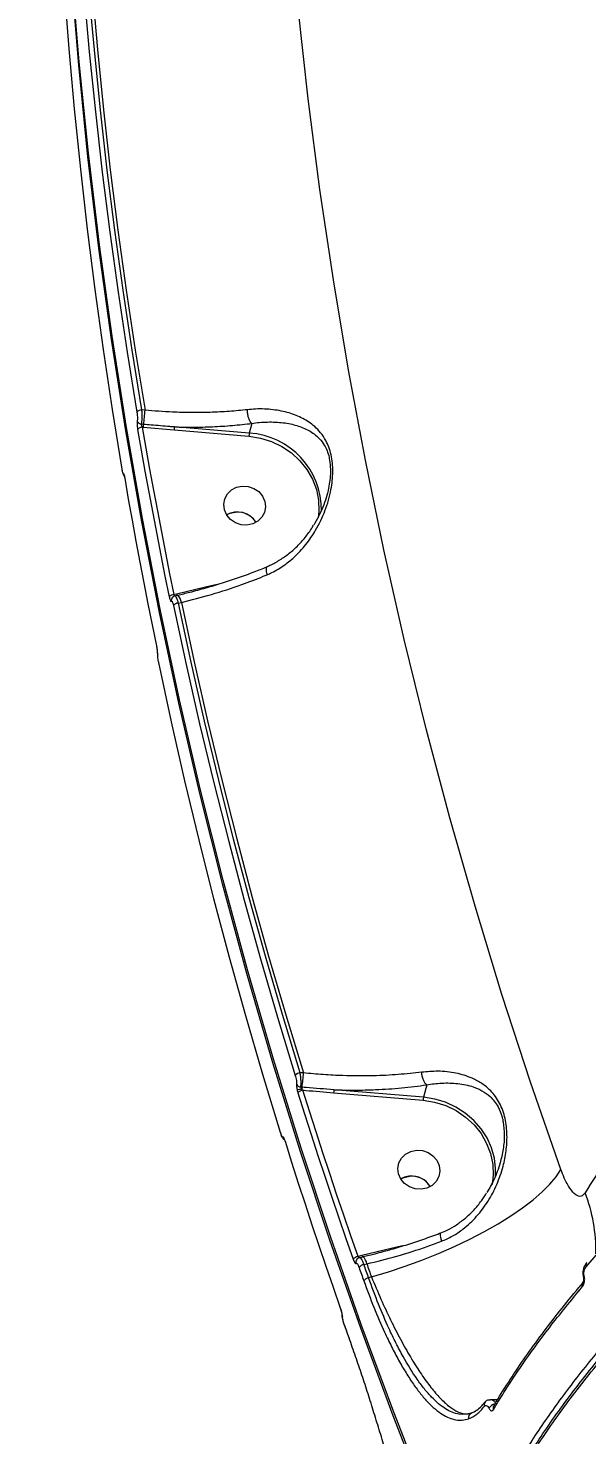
# Model space of a CAD drawing. Header units: millimetres. Extents: x -6028 to 5958, y -6064 to 4137.
# Drawn here: x -295.5 to -175.8, y -989.3 to -688.2 of the extents above; entities that cross this region are included whole.
import ezdxf

# ---------------------------------------------------------------- set-up
doc = ezdxf.new("R2010")
doc.units = ezdxf.units.MM
for name, color, linetype in [('DIKOM_ОБЪЕКТ', 7, 'Continuous'), ('DIKOM_РАЗМЕР_ЗОНА', 7, 'Continuous'), ('DIKOM_РАЗМЕР_ОБЪЕКТА', 7, 'Continuous')]:
    doc.layers.add(name, color=color, linetype=linetype)
doc.styles.add('style1', font='arial.ttf', dxfattribs={"width": 0.8})
doc.dimstyles.new('1-50', dxfattribs={"dimtxt": 300, "dimasz": 200, "dimexe": 100, "dimexo": 0, "dimgap": 100, "dimtad": 1, "dimtxsty": 'style1', "dimcen": 200, "dimclrd": 7, "dimclre": 7, "dimclrt": 7, "dimadec": 1, "dimazin": 2, "dimtfac": 1, "dimtmove": 0, "dimatfit": 2, "dimfxl": 0, "dimlwd": 25, "dimlwe": 18, "dimarcsym": 0})

# ---------------------------------------------------------------- blocks, each defined once
blk = doc.blocks.new('*D9')
at = {"layer": 'Defpoints', "color": 0, "transparency": 16777216}
for p in [(-6027.56, 1459.58), (4556.58, 1382.7), (4556.58, -5964.37)]:
    blk.add_point(p, dxfattribs=at)
at = {"layer": 'DIKOM_РАЗМЕР_ЗОНА', "color": 7, "lineweight": 18, "transparency": 16777216}
for p, q in [((-6027.56, 1459.58), (-6027.56, -6064.37)), ((4556.58, 1382.7), (4556.58, -6064.37))]:
    blk.add_line(p, q, dxfattribs=at)
at = {"layer": 'DIKOM_РАЗМЕР_ЗОНА', "color": 7, "lineweight": 25, "transparency": 16777216}
blk.add_line((-5827.56, -5964.37), (4356.58, -5964.37), dxfattribs=at)
at = {"layer": 'DIKOM_РАЗМЕР_ЗОНА', "color": 7, "transparency": 16777216}
for points in [[(-5827.56, -5931.03), (-5827.56, -5997.7), (-6027.56, -5964.37)], [(4356.58, -5931.03), (4356.58, -5997.7), (4556.58, -5964.37)]]:
    blk.add_solid(points, dxfattribs=at)
at = {"layer": 'DIKOM_РАЗМЕР_ЗОНА', "color": 7, "transparency": 16777216, "insert": (157.08, -5711.2), "char_height": 300, "attachment_point": 5, "style": 'style1'}
blk.add_mtext('10600', dxfattribs=at)
blk = doc.blocks.new('*D12')
at = {"layer": 'Defpoints', "color": 0, "transparency": 16777216}
for p in [(3056.58, 1987.9), (-4027.97, 676.5), (3056.58, -3714.77)]:
    blk.add_point(p, dxfattribs=at)
at = {"layer": 'DIKOM_РАЗМЕР_ОБЪЕКТА', "color": 7, "lineweight": 18, "transparency": 16777216}
for p, q in [((3056.58, 1987.9), (3056.58, -3814.77)), ((-4027.97, 676.5), (-4027.97, -3814.77))]:
    blk.add_line(p, q, dxfattribs=at)
at = {"layer": 'DIKOM_РАЗМЕР_ОБЪЕКТА', "color": 7, "lineweight": 25, "transparency": 16777216}
blk.add_line((-3827.97, -3714.77), (2856.58, -3714.77), dxfattribs=at)
at = {"layer": 'DIKOM_РАЗМЕР_ОБЪЕКТА', "color": 7, "transparency": 16777216}
for points in [[(-3827.97, -3681.44), (-3827.97, -3748.11), (-4027.97, -3714.77)], [(2856.58, -3681.44), (2856.58, -3748.11), (3056.58, -3714.77)]]:
    blk.add_solid(points, dxfattribs=at)
at = {"layer": 'DIKOM_РАЗМЕР_ОБЪЕКТА', "color": 7, "transparency": 16777216, "insert": (20, -3461.6), "char_height": 300, "attachment_point": 5, "style": 'style1'}
blk.add_mtext('7100', dxfattribs=at)

msp = doc.modelspace()

# ---------------------------------------------------------------- linework, layer by layer
at = {"layer": 'DIKOM_ОБЪЕКТ', "color": 7, "linetype": 'Continuous', "lineweight": 15}
for p, q in [((-270.447, -769.972), (-271.118, -769.916)), ((-270.768, -773.012), (-271.174, -772.978)), ((-270.967, -773.608), (-270.832, -773.619)), ((-270.832, -773.619), (-264.225, -774.204)), ((-248.103, -774.884), (-264.152, -773.56)), ((-247.565, -772.799), (-248.103, -774.884)), ((-264.225, -774.204), (-248.175, -775.529)), ((-263.699, -809.339), (-264.188, -809.453)), ((-264.022, -809.715), (-263.46, -809.585)), ((-257.463, -807.849), (-263.699, -809.339)), ((-255.019, -807.281), (-257.463, -807.849)), ((-263.297, -811.269), (-262.663, -811.122)), ((-267.943, -820.436), (-267.945, -820.386)), ((-236.514, -911.856), (-237.209, -911.799)), ((-236.835, -914.896), (-237.063, -914.877)), ((-210.115, -914.394), (-210.799, -917.047)), ((-230.047, -916.109), (-210.871, -917.692)), ((-210.799, -917.047), (-229.975, -915.465)), ((-223.969, -950.938), (-224.822, -951.136)), ((-224.463, -951.354), (-223.73, -951.184)), ((-217.747, -949.452), (-223.969, -950.938)), ((-215.314, -948.886), (-217.747, -949.452)), ((-223.566, -952.868), (-222.933, -952.721)), ((-175.817, -952.478), (-175.86, -952.524)), ((-221.938, -955.52), (-222.548, -955.73)), ((-227.749, -965.773), (-227.753, -965.719)), ((-226.731, -968.637), (-227.749, -965.773)), ((-226.731, -968.637), (-226.735, -968.582)), ((-200.353, -984.562), (-200.545, -984.67)), ((-197.58, -982.279), (-197.62, -982.327))]:
    msp.add_line(p, q, dxfattribs=at)
at = {"layer": 'DIKOM_ОБЪЕКТ', "color": 7, "linetype": 'Continuous', "lineweight": 15, "flags": 128}
for points in [[(-284.518, -667.442), (-283.525, -680.342), (-282.375, -693.236), (-281.068, -706.122), (-279.605, -718.998), (-277.985, -731.863), (-276.209, -744.716), (-274.277, -757.553), (-272.189, -770.374)], [(-271.118, -769.916), (-273.204, -757.106), (-275.134, -744.278), (-276.909, -731.437), (-278.527, -718.582), (-279.99, -705.717), (-281.295, -692.841), (-282.444, -679.958), (-283.436, -667.069)], [(-282.79, -666.918), (-281.797, -679.834), (-280.647, -692.743), (-279.34, -705.644), (-277.875, -718.535), (-276.253, -731.416), (-274.474, -744.283), (-272.538, -757.135), (-270.447, -769.972)], [(-286.349, -676.458), (-284.728, -696.09), (-282.744, -715.704), (-280.398, -735.296), (-277.689, -754.858), (-274.619, -774.386), (-271.189, -793.872), (-267.399, -813.312), (-263.252, -832.699), (-258.747, -852.028), (-253.887, -871.292), (-248.673, -890.486), (-243.106, -909.604), (-237.188, -928.64), (-230.922, -947.588), (-224.308, -966.443), (-217.349, -985.199), (-210.048, -1003.851), (-202.405, -1022.392)], [(-202.219, -1021.672), (-209.862, -1003.131), (-217.164, -984.479), (-224.123, -965.723), (-230.736, -946.868), (-237.003, -927.92), (-242.92, -908.883), (-248.487, -889.766), (-253.701, -870.572), (-258.561, -851.308), (-263.066, -831.979), (-267.214, -812.592), (-271.003, -793.152), (-274.434, -773.665), (-277.504, -754.138), (-280.212, -734.576), (-282.559, -714.984), (-284.543, -695.37), (-286.163, -675.738)], [(-275.344, -782.615), (-277.432, -769.794), (-279.364, -756.956), (-281.141, -744.104), (-282.76, -731.239), (-284.224, -718.363), (-285.53, -705.477), (-286.68, -692.583), (-287.673, -679.683)], [(-181.376, -932.533), (-187.858, -913.836), (-193.987, -895.046), (-199.761, -876.168), (-205.177, -857.208), (-210.235, -838.172), (-214.933, -819.068), (-219.269, -799.899), (-223.242, -780.674), (-226.85, -761.397), (-230.093, -742.075), (-232.969, -722.715), (-235.478, -703.322), (-237.618, -683.902)], [(-264.188, -809.453), (-265.102, -804.981), (-265.997, -800.507), (-266.873, -796.03), (-267.73, -791.551), (-268.568, -787.069), (-269.387, -782.584), (-270.187, -778.097), (-270.967, -773.608)], [(-272.039, -774.071), (-271.258, -778.564), (-270.457, -783.054), (-269.638, -787.543), (-268.799, -792.028), (-267.941, -796.511), (-267.065, -800.992), (-266.169, -805.47), (-265.254, -809.945)], [(-248.175, -775.529), (-245.722, -775.926), (-243.351, -776.673), (-241.118, -777.751), (-239.079, -779.135), (-237.281, -780.79), (-235.77, -782.678), (-234.58, -784.752), (-233.742, -786.962), (-233.274, -789.256), (-233.189, -791.576), (-233.334, -793.035)], [(-267.945, -820.386), (-268.86, -815.911), (-269.756, -811.433), (-270.633, -806.952), (-271.491, -802.469), (-272.329, -797.983), (-273.149, -793.495), (-273.949, -789.005), (-274.73, -784.512)], [(-248.604, -794.582), (-249.878, -794.503), (-251.09, -794.091), (-252.142, -793.379), (-252.947, -792.426), (-253.441, -791.308), (-253.584, -790.116), (-253.364, -788.947), (-252.799, -787.895), (-251.934, -787.045), (-250.841, -786.467), (-249.607, -786.207), (-248.332, -786.287), (-247.12, -786.699), (-246.069, -787.411), (-245.263, -788.364), (-244.769, -789.482), (-244.627, -790.674), (-244.847, -791.843), (-245.412, -792.895), (-246.276, -793.744), (-247.37, -794.323), (-248.604, -794.582)], [(-252.986, -792.363), (-252.276, -792.034), (-251.042, -791.775)], [(-263.46, -809.585), (-263.457, -809.584), (-263.447, -809.583)], [(-264.362, -811.762), (-261.63, -824.437), (-258.745, -837.087), (-255.708, -849.71), (-252.519, -862.306), (-249.179, -874.872), (-245.687, -887.406), (-242.045, -899.908), (-238.253, -912.374)], [(-237.209, -911.799), (-240.999, -899.342), (-244.638, -886.851), (-248.126, -874.327), (-251.464, -861.772), (-254.65, -849.187), (-257.685, -836.573), (-260.567, -823.934), (-263.297, -811.269)], [(-262.663, -811.122), (-259.928, -823.812), (-257.04, -836.478), (-253.999, -849.117), (-250.805, -861.728), (-247.459, -874.309), (-243.962, -886.858), (-240.313, -899.375), (-236.514, -911.856)], [(-267.753, -821.986), (-267.754, -822.035), (-267.734, -822.195)], [(-241.408, -924.615), (-245.201, -912.148), (-248.843, -899.647), (-252.334, -887.112), (-255.675, -874.547), (-258.864, -861.951), (-261.901, -849.327), (-264.785, -836.678), (-267.517, -824.003)], [(-237.698, -916.104), (-236.285, -920.577), (-234.853, -925.045), (-233.402, -929.508), (-231.931, -933.965), (-230.441, -938.418), (-228.931, -942.866), (-227.403, -947.309), (-225.855, -951.746)], [(-224.822, -951.136), (-226.368, -946.703), (-227.895, -942.264), (-229.403, -937.82), (-230.892, -933.371), (-232.362, -928.916), (-233.812, -924.457), (-235.243, -919.993), (-236.655, -915.524)], [(-210.871, -917.692), (-208.418, -918.089), (-206.047, -918.836), (-203.814, -919.914), (-201.775, -921.297), (-199.977, -922.953), (-198.466, -924.841), (-197.276, -926.915), (-196.437, -929.125), (-195.97, -931.419), (-195.885, -933.739), (-196.122, -935.727)], [(-195.368, -934.026), (-195.338, -932.337), (-195.609, -930.076), (-196.23, -927.864), (-197.188, -925.751), (-198.461, -923.781), (-200.024, -921.998), (-201.84, -920.44), (-203.872, -919.141), (-206.074, -918.129), (-208.4, -917.426), (-210.799, -917.047)], [(-240.571, -926.086), (-240.586, -926.048), (-240.614, -925.927)], [(-228.547, -962.187), (-230.094, -957.749), (-231.623, -953.307), (-233.132, -948.859), (-234.622, -944.406), (-236.093, -939.948), (-237.545, -935.485), (-238.977, -931.018), (-240.39, -926.545)], [(-211.3, -936.745), (-212.574, -936.666), (-213.786, -936.254), (-214.838, -935.542), (-215.643, -934.589), (-216.137, -933.471), (-216.28, -932.279), (-216.06, -931.11), (-215.495, -930.058), (-214.63, -929.208), (-213.537, -928.63), (-212.303, -928.37), (-211.028, -928.45), (-209.816, -928.862), (-208.765, -929.573), (-207.959, -930.527), (-207.465, -931.645), (-207.322, -932.837), (-207.543, -934.006), (-208.108, -935.058), (-208.972, -935.907), (-210.065, -936.485), (-211.3, -936.745)], [(-221.938, -955.52), (-218.323, -954.434), (-214.707, -953.227), (-211.123, -951.911), (-207.604, -950.496), (-204.182, -948.995), (-200.888, -947.424), (-197.752, -945.795), (-194.803, -944.124), (-192.067, -942.425), (-189.571, -940.715), (-187.335, -939.01), (-185.382, -937.323), (-183.728, -935.672), (-182.388, -934.07), (-181.376, -932.533)], [(-215.682, -934.526), (-214.972, -934.198), (-213.738, -933.938)], [(-224.869, -951.551), (-224.894, -951.568), (-224.992, -951.652)], [(-223.73, -951.184), (-223.727, -951.183), (-223.717, -951.182)], [(-224.598, -953.478), (-224.471, -953.836), (-224.344, -954.194), (-224.217, -954.552), (-224.09, -954.91), (-223.962, -955.268), (-223.835, -955.626), (-223.707, -955.984), (-223.579, -956.341)], [(-222.548, -955.73), (-222.676, -955.372), (-222.803, -955.014), (-222.931, -954.657), (-223.058, -954.299), (-223.185, -953.942), (-223.312, -953.584), (-223.439, -953.226), (-223.566, -952.868)], [(-222.933, -952.721), (-222.809, -953.071), (-222.685, -953.421), (-222.561, -953.771), (-222.436, -954.121), (-222.312, -954.471), (-222.187, -954.821), (-222.063, -955.17), (-221.938, -955.52)], [(-176.448, -955.562), (-176.461, -955.553), (-176.467, -955.543), (-176.466, -955.53), (-176.459, -955.515), (-176.444, -955.499), (-176.423, -955.481), (-176.396, -955.461), (-176.361, -955.439)], [(-228.54, -962.25), (-228.541, -962.249), (-228.547, -962.187)], [(-228.205, -963.664), (-228.198, -963.783), (-228.153, -963.954)], [(-226.735, -968.582), (-226.863, -968.225), (-226.99, -967.867), (-227.118, -967.509), (-227.245, -967.151), (-227.372, -966.793), (-227.499, -966.435), (-227.626, -966.077), (-227.753, -965.719)]]:
    msp.add_lwpolyline(points, dxfattribs=at)
at = {"layer": 'DIKOM_ОБЪЕКТ', "color": 7, "linetype": 'Continuous', "lineweight": 15}
for centre, radius, start, end in [((-271.127, -771.375), 1.459, 89.6171, 136.69082), ((-297.217, -768.68), 26.802, 350.70012, 357.23853), ((-271.128, -771.955), 1.024, 195.15558, 267.45177), ((-270.976, -775.06), 1.452, 89.64637, 137.04853), ((-265.474, -773.878), 5.364, 170.70608, 177.23993), ((-259.618, -774.395), 4.611, 169.56754, 177.63198), ((-243.568, -775.719), 4.611, 169.56754, 177.63198), ((-249.116, -791.319), 16.466, 359.14472, 86.47201), ((-274.074, -783.417), 0.978, 188.58306, 209.70189), ((-250.672, -796.472), 4.716, 31.70431, 119.38455), ((-250.661, -796.457), 4.698, 31.62468, 94.65422), ((-264.143, -810.949), 1.497, 91.69708, 137.87158), ((-262.725, -809.095), 1.004, 194.08474, 211.13627), ((-265.446, -811.571), 2.82, 9.16223, 44.83809), ((-263.877, -810.687), 0.949, 142.41824, 190.1201), ((-263.245, -812.779), 1.511, 91.97494, 137.65844), ((-236.985, -913.438), 1.654, 97.77476, 139.98641), ((-263.333, -910.561), 26.851, 350.70757, 357.23389), ((-237.021, -913.841), 1.037, 202.56418, 267.63587), ((-237.668, -912.301), 3.064, 265.87181, 284.88512), ((-232.84, -915.588), 4.054, 170.17569, 175.38739), ((-236.43, -917.157), 1.648, 97.83151, 140.30678), ((-225.431, -916.301), 4.62, 169.56873, 177.61766), ((-206.248, -917.884), 4.627, 169.57864, 177.61597), ((-239.937, -925.305), 1.004, 195.91393, 228.38962), ((-213.368, -938.635), 4.716, 31.70593, 119.3842), ((-213.359, -938.625), 4.702, 31.65595, 94.62559), ((-209.95, -950.158), 36.1, 359.36716, 20.53814), ((-224.528, -952.815), 1.704, 99.91343, 141.13869), ((-222.995, -950.694), 1.004, 194.10422, 211.1505), ((-225.717, -953.17), 2.82, 9.16047, 44.82867), ((-224.321, -952.326), 0.952, 139.90726, 197.51418), ((-223.262, -954.561), 1.72, 100.17161, 140.94868), ((-175.236, -953.008), 0.79, 142.18308, 205.38404), ((-222.239, -957.426), 1.724, 100.33235, 141.03149), ((-176.071, -957.295), 0.788, 140.30656, 205.5083), ((-200.206, -985.579), 0.969, 110.46268, 197.6017), ((-196.914, -982.856), 0.882, 143.12922, 201.88576), ((-195.363, -984.349), 1.593, 95.693, 152.53969), ((-195.062, -983.613), 0.841, 148.66105, 203.57991)]:
    msp.add_arc(centre, radius, start, end, dxfattribs=at)
for points, knots in [([(325.05, -665.399), (319.821, -666.562), (309.357, -668.891), (293.208, -672.89), (276.781, -677.246), (259.856, -682.051), (242.463, -687.308), (224.628, -693.022), (206.64, -699.107), (188.024, -705.732), (168.816, -712.922), (149.07, -720.69), (129.181, -728.893), (109.216, -737.523), (89.243, -746.559), (69.728, -755.794), (50.726, -765.189), (32.281, -774.705), (14.071, -784.508), (-3.83, -794.578), (-21.348, -804.884), (-38.085, -815.192), (-54, -825.466), (-69.075, -835.672), (-83.569, -845.985), (-97.405, -856.374), (-110.516, -866.803), (-121.818, -876.37), (-131.49, -885.068), (-139.753, -892.932), (-147.431, -900.71), (-154.492, -908.372), (-160.908, -915.885), (-166.671, -923.251), (-171.833, -930.481), (-174.708, -935.156), (-176.145, -937.493)], [0, 0, 0, 0, 0.0277655, 0.0555639, 0.0833625, 0.1111277, 0.1400314, 0.168973, 0.1979144, 0.2268181, 0.2582449, 0.289696, 0.3211227, 0.3534674, 0.3858387, 0.4181833, 0.4495061, 0.4808531, 0.512176, 0.5444127, 0.5766759, 0.6089126, 0.6401611, 0.6714337, 0.7026822, 0.7348412, 0.7670266, 0.7991858, 0.8241465, 0.8491072, 0.8742671, 0.8994272, 0.9244697, 0.9495121, 0.9747561, 1, 1, 1, 1]), ([(412.524, -691.588), (409.044, -692.05), (399.596, -693.304), (383.589, -695.865), (364.386, -699.422), (344.581, -703.588), (324.283, -708.33), (303.581, -713.631), (282.537, -719.478), (261.18, -725.873), (239.55, -732.793), (217.719, -740.214), (195.787, -748.098), (173.857, -756.412), (151.997, -765.131), (130.246, -774.251), (108.638, -783.747), (87.238, -793.588), (66.146, -803.726), (45.46, -814.114), (25.249, -824.724), (5.557, -835.54), (-13.594, -846.542), (-32.15, -857.692), (-50.025, -868.941), (-67.134, -880.233), (-83.417, -891.536), (-98.83, -902.83), (-113.365, -914.096), (-126.984, -925.301), (-139.626, -936.391), (-151.231, -947.315), (-161.257, -957.536), (-169.863, -967.076), (-177.212, -975.962), (-183.722, -984.661), (-189.367, -993.136), (-194.102, -1001.312), (-197.914, -1009.167), (-200.579, -1015.932), (-201.745, -1020.01), (-202.219, -1021.672)], [0, 0, 0, 0, 0.0156527, 0.0424898, 0.0694115, 0.0963763, 0.1233412, 0.1502627, 0.1770999, 0.2039369, 0.2308585, 0.2578234, 0.2847881, 0.3117097, 0.3385469, 0.3653839, 0.3923055, 0.4192704, 0.4462351, 0.4731567, 0.4999938, 0.5268309, 0.5537525, 0.5807173, 0.6076821, 0.6346037, 0.6614408, 0.6882779, 0.7151996, 0.7421642, 0.769129, 0.7960505, 0.8228876, 0.8459667, 0.8691684, 0.8923975, 0.9156266, 0.9388284, 0.9615883, 0.9843481, 1, 1, 1, 1]), ([(-203.268, -1040.951), (-203.377, -1039.614), (-203.692, -1035.754), (-202.826, -1028.846), (-200.794, -1020.379), (-197.495, -1011.558), (-193.067, -1002.458), (-187.42, -992.921), (-180.524, -982.966), (-172.374, -972.616), (-163.148, -962.1), (-152.904, -951.459), (-141.72, -940.732), (-129.413, -929.747), (-115.978, -918.53), (-101.436, -907.116), (-86.286, -895.889), (-70.637, -884.89), (-54.602, -874.148), (-37.73, -863.357), (-20.044, -852.55), (-1.584, -841.762), (17.506, -831.084), (37.178, -820.552), (57.372, -810.199), (78.161, -799.993), (99.497, -789.979), (121.316, -780.195), (143.139, -770.857), (164.891, -761.988), (186.5, -753.597), (208.317, -745.549), (230.276, -737.883), (252.296, -730.649), (272.617, -724.365), (285.46, -720.694), (291.14, -719.071)], [0, 0, 0, 0, 0.0162167, 0.0468327, 0.077424, 0.1071521, 0.1369027, 0.1666306, 0.1972218, 0.2278382, 0.2584294, 0.2881571, 0.3179077, 0.3476356, 0.3782269, 0.4088432, 0.4394344, 0.4680918, 0.4967698, 0.5254272, 0.5548553, 0.5843057, 0.6137338, 0.6434617, 0.6732125, 0.7029403, 0.7335317, 0.764148, 0.7947394, 0.8244673, 0.854218, 0.8839459, 0.9145373, 0.9451536, 0.975745, 1, 1, 1, 1]), ([(-272.189, -770.374), (-272.164, -770.542), (-272.114, -770.878), (-272.076, -771.403), (-272.073, -771.864), (-272.096, -772.114), (-272.115, -772.212), (-272.117, -772.222)], [0, 0, 0, 0, 0.2458288, 0.4918256, 0.7343127, 0.9715845, 1, 1, 1, 1]), ([(-271.174, -772.978), (-271.17, -772.961), (-271.139, -772.798), (-271.09, -772.384), (-271.058, -771.621), (-271.063, -770.75), (-271.099, -770.194), (-271.118, -769.916)], [0, 0, 0, 0, 0.0286017, 0.2670777, 0.5101393, 0.7556639, 1, 1, 1, 1]), ([(-248.519, -769.863), (-249.806, -769.995), (-252.393, -770.259), (-256.416, -770.454), (-260.487, -770.501), (-265.159, -770.394), (-268.487, -770.128), (-270.447, -769.972)], [0, 0, 0, 0, 0.18728175, 0.37654715, 0.55700436, 0.73919796, 1, 1, 1, 1]), ([(-244.318, -805.205), (-244.078, -805.101), (-242.894, -804.584), (-240.886, -803.41), (-238.313, -801.357), (-235.933, -798.782), (-233.665, -795.463), (-231.779, -791.549), (-230.557, -787.311), (-230.174, -783.797), (-230.283, -781.294), (-230.565, -779.5), (-231.054, -777.87), (-231.784, -776.265), (-232.792, -774.777), (-234.382, -773.14), (-236.588, -771.656), (-239.562, -770.476), (-242.958, -769.784), (-246.027, -769.643), (-247.942, -769.812), (-248.519, -769.863)], [0, 0, 0, 0, 0.0134565, 0.0663234, 0.1192321, 0.1832734, 0.2473508, 0.3264792, 0.4053656, 0.4678598, 0.4990966, 0.5303025, 0.5614423, 0.592621, 0.6345126, 0.6764889, 0.7480846, 0.8197603, 0.8939572, 0.9680629, 1, 1, 1, 1]), ([(-247.567, -772.796), (-247.687, -772.671), (-247.927, -772.422), (-248.227, -771.757), (-248.438, -770.967), (-248.507, -770.356), (-248.518, -769.995), (-248.519, -769.909), (-248.519, -769.863)], [0, 0, 0, 0, 0.2316389, 0.46323386, 0.69486673, 0.92647655, 0.96104079, 1, 1, 1, 1]), ([(-272.117, -772.222), (-272.119, -772.233), (-272.137, -772.33), (-272.16, -772.58), (-272.155, -773.041), (-272.116, -773.567), (-272.065, -773.903), (-272.039, -774.071)], [0, 0, 0, 0, 0.0279022, 0.2650227, 0.5076986, 0.7539526, 1, 1, 1, 1]), ([(-270.967, -773.608), (-271, -773.551), (-271.063, -773.438), (-271.135, -773.259), (-271.175, -773.108), (-271.18, -773.025), (-271.176, -772.989), (-271.174, -772.981), (-271.174, -772.978)], [0, 0, 0, 0, 0.2631074, 0.515926, 0.7521039, 0.9409069, 0.9740236, 1, 1, 1, 1]), ([(-264.152, -773.56), (-264.484, -773.534), (-266.145, -773.409), (-268.349, -773.213), (-270.222, -773.057), (-270.768, -773.012)], [0, 0, 0, 0, 0.1504254, 0.7521216, 1, 1, 1, 1]), ([(-264.152, -773.56), (-262.789, -773.584), (-260.049, -773.632), (-255.891, -773.521), (-251.684, -773.27), (-248.943, -772.957), (-247.565, -772.799)], [0, 0, 0, 0, 0.2380425, 0.4781593, 0.7377125, 1, 1, 1, 1]), ([(-247.567, -772.796), (-247.566, -772.796), (-247.038, -772.708), (-245.262, -772.508), (-242.429, -772.44), (-239.304, -772.83), (-236.543, -773.652), (-234.51, -774.752), (-233.029, -776.064), (-232.101, -777.264), (-231.444, -778.635), (-231.041, -779.714), (-230.969, -780.465), (-230.95, -780.666)], [0, 0, 0, 0, 0.00008668, 0.06781096, 0.22404322, 0.38457095, 0.53382172, 0.68631569, 0.77036663, 0.85627083, 0.9157258, 0.97746803, 1, 1, 1, 1]), ([(-247.565, -772.799), (-247.565, -772.798), (-247.565, -772.798), (-247.566, -772.797), (-247.567, -772.796)], [0, 0, 0, 0, 0.6196173, 1, 1, 1, 1]), ([(-274.81, -784.152), (-274.843, -784.12), (-274.929, -784.036), (-275.018, -783.88), (-275.116, -783.665), (-275.207, -783.346), (-275.297, -782.957), (-275.342, -782.655), (-275.351, -782.589)], [0, 0, 0, 0, 0.069341, 0.1812063, 0.3062315, 0.5578252, 0.9037533, 1, 1, 1, 1]), ([(-275.04, -783.563), (-275.056, -783.581), (-275.087, -783.615), (-275.16, -783.455), (-275.242, -783.156), (-275.305, -782.843), (-275.338, -782.651), (-275.344, -782.615)], [0, 0, 0, 0, 0.2340566, 0.4680277, 0.7039525, 0.9448882, 1, 1, 1, 1]), ([(-230.95, -780.666), (-230.846, -781.308), (-230.709, -782.156), (-230.728, -784.19), (-231.094, -787.019), (-232.266, -790.868), (-233.612, -793.345), (-234.298, -794.607)], [0, 0, 0, 0, 0.1339982, 0.176994, 0.4026319, 0.6956096, 1, 1, 1, 1]), ([(-274.73, -784.512), (-274.737, -784.476), (-274.77, -784.283), (-274.835, -783.97), (-274.919, -783.671), (-274.993, -783.512), (-275.024, -783.546), (-275.04, -783.563)], [0, 0, 0, 0, 0.0558174, 0.2968469, 0.5327111, 0.7662211, 1, 1, 1, 1]), ([(-274.746, -784.48), (-274.759, -784.403), (-274.793, -784.209), (-274.839, -784.018), (-274.874, -783.899), (-274.877, -783.892), (-274.878, -783.89)], [0, 0, 0, 0, 0.2457657, 0.6173103, 0.8615804, 1, 1, 1, 1]), ([(-244.377, -803.453), (-244.33, -803.437), (-243.529, -803.159), (-242.054, -802.346), (-239.986, -801.01), (-238.062, -799.374), (-236.338, -797.479), (-235.096, -795.887), (-234.514, -794.87), (-234.37, -794.619)], [0, 0, 0, 0, 0.0108306, 0.1855125, 0.3670483, 0.5530542, 0.7419812, 0.9361747, 1, 1, 1, 1]), ([(-263.454, -809.557), (-262.594, -809.354), (-260.573, -808.879), (-257.368, -808.002), (-253.873, -806.956), (-250.419, -805.811), (-247.225, -804.663), (-245.244, -803.866), (-244.35, -803.507)], [0, 0, 0, 0, 0.1328122, 0.3121262, 0.4922297, 0.6725223, 0.852347, 1, 1, 1, 1]), ([(-244.345, -803.532), (-244.4, -803.583), (-244.515, -803.687), (-244.537, -804.151), (-244.46, -804.66), (-244.368, -805.03), (-244.33, -805.164), (-244.318, -805.205)], [0, 0, 0, 0, 0.2668158, 0.5559787, 0.845145, 0.952205, 1, 1, 1, 1]), ([(-262.663, -811.122), (-260.519, -810.577), (-256.169, -809.47), (-250.255, -807.52), (-246.336, -806.035), (-244.581, -805.314), (-244.318, -805.205)], [0, 0, 0, 0, 0.3434955, 0.6969422, 0.9545332, 1, 1, 1, 1]), ([(-265.254, -809.945), (-265.248, -809.972), (-265.21, -810.153), (-265.13, -810.458), (-265.013, -810.755), (-264.899, -810.911), (-264.84, -810.873), (-264.81, -810.854)], [0, 0, 0, 0, 0.04260515, 0.28245349, 0.52163448, 0.76070652, 1, 1, 1, 1]), ([(-264.622, -810.114), (-264.558, -810.04), (-264.413, -809.872), (-264.181, -809.734), (-264.034, -809.724), (-264.016, -809.723)], [0, 0, 0, 0, 0.4090578, 0.93078, 1, 1, 1, 1]), ([(-264.123, -809.775), (-264.134, -809.762), (-264.154, -809.736), (-264.176, -809.629), (-264.185, -809.524), (-264.187, -809.462), (-264.188, -809.453)], [0, 0, 0, 0, 0.3111188, 0.624912, 0.9433157, 1, 1, 1, 1]), ([(-263.297, -811.269), (-263.308, -811.225), (-263.382, -810.926), (-263.535, -810.421), (-263.747, -809.938), (-263.917, -809.7), (-263.99, -809.737), (-264.014, -809.75)], [0, 0, 0, 0, 0.0480198, 0.3203566, 0.5922177, 0.8641084, 1, 1, 1, 1]), ([(-264.81, -810.854), (-264.781, -810.835), (-264.722, -810.796), (-264.606, -810.953), (-264.488, -811.25), (-264.406, -811.554), (-264.367, -811.735), (-264.362, -811.762)], [0, 0, 0, 0, 0.239399, 0.4786616, 0.7178728, 0.957697, 1, 1, 1, 1]), ([(-267.734, -822.195), (-267.733, -822.181), (-267.729, -822.08), (-267.737, -821.829), (-267.78, -821.379), (-267.851, -820.872), (-267.914, -820.548), (-267.945, -820.386)], [0, 0, 0, 0, 0.0385037, 0.2780279, 0.5183344, 0.759227, 1, 1, 1, 1]), ([(-267.753, -821.987), (-267.753, -821.986), (-267.753, -821.981), (-267.751, -821.91), (-267.757, -821.748), (-267.781, -821.454), (-267.833, -821.051), (-267.893, -820.68), (-267.934, -820.489), (-267.945, -820.436)], [0, 0, 0, 0, 0.003637, 0.1047973, 0.2452001, 0.4365928, 0.6610705, 0.9060566, 1, 1, 1, 1]), ([(-267.517, -824.003), (-267.549, -823.841), (-267.613, -823.517), (-267.685, -823.01), (-267.73, -822.561), (-267.738, -822.309), (-267.734, -822.209), (-267.734, -822.195)], [0, 0, 0, 0, 0.2406774, 0.481439, 0.7215922, 0.961133, 1, 1, 1, 1]), ([(-203.521, -1040.723), (-203.534, -1040.585), (-203.664, -1039.234), (-203.631, -1036.563), (-203.401, -1032.699), (-202.847, -1028.705), (-202.003, -1024.593), (-200.859, -1020.364), (-199.424, -1016.032), (-197.7, -1011.614), (-195.692, -1007.126), (-193.403, -1002.568), (-190.834, -997.94), (-187.983, -993.241), (-184.851, -988.468), (-181.438, -983.622), (-177.743, -978.699), (-173.765, -973.7), (-169.501, -968.621), (-164.952, -963.463), (-160.13, -958.239), (-155.054, -952.97), (-149.741, -947.676), (-144.198, -942.362), (-138.425, -937.027), (-132.419, -931.667), (-126.178, -926.281), (-119.702, -920.868), (-112.986, -915.425), (-106.034, -909.952), (-98.832, -904.446), (-92.145, -899.453), (-87.769, -896.295), (-85.954, -894.984)], [0, 0, 0, 0, 0.0037422, 0.0368119, 0.070005, 0.1033605, 0.1369093, 0.1706797, 0.2045929, 0.2383969, 0.2720444, 0.3055736, 0.3390167, 0.372409, 0.4057847, 0.4391788, 0.4726166, 0.5061363, 0.539775, 0.5735693, 0.6075115, 0.6413959, 0.675075, 0.7086087, 0.7420354, 0.7753928, 0.8087195, 0.8420542, 0.8754232, 0.9088641, 0.9424139, 0.976111, 1, 1, 1, 1]), ([(-238.253, -912.374), (-238.203, -912.549), (-238.103, -912.898), (-238.003, -913.441), (-237.953, -913.924), (-237.97, -914.135), (-237.978, -914.239)], [0, 0, 0, 0, 0.2566538, 0.513673, 0.761227, 1, 1, 1, 1]), ([(-237.063, -914.877), (-237.043, -914.706), (-237.002, -914.358), (-237.014, -913.563), (-237.081, -912.666), (-237.167, -912.087), (-237.209, -911.799)], [0, 0, 0, 0, 0.2424898, 0.4916857, 0.7472543, 1, 1, 1, 1]), ([(-211.172, -911.683), (-212.825, -911.871), (-216.159, -912.25), (-221.83, -912.507), (-227.243, -912.481), (-232.272, -912.241), (-235.096, -911.985), (-236.514, -911.856)], [0, 0, 0, 0, 0.21064963, 0.42474725, 0.67621154, 0.8373976, 1, 1, 1, 1]), ([(-206.943, -947.877), (-206.129, -947.52), (-204.502, -946.805), (-201.92, -945.051), (-199.318, -942.61), (-196.897, -939.363), (-194.999, -935.749), (-193.739, -932.098), (-193.033, -928.556), (-192.815, -925.105), (-193.13, -922.123), (-193.789, -919.854), (-194.482, -918.259), (-195.362, -916.853), (-196.601, -915.392), (-198.248, -914.048), (-200.688, -912.736), (-203.793, -911.789), (-207.429, -911.373), (-210, -911.586), (-211.172, -911.683)], [0, 0, 0, 0, 0.04507844, 0.09018192, 0.15888904, 0.22768354, 0.29840287, 0.36911336, 0.4250486, 0.48082015, 0.54082006, 0.57138462, 0.60195616, 0.63446618, 0.66703127, 0.71984687, 0.77277157, 0.85288522, 0.93298746, 1, 1, 1, 1]), ([(-210.116, -914.391), (-210.249, -914.268), (-210.513, -914.021), (-210.846, -913.361), (-211.072, -912.603), (-211.155, -912.021), (-211.169, -911.73), (-211.172, -911.683)], [0, 0, 0, 0, 0.2462656, 0.4924856, 0.7387351, 0.9580453, 1, 1, 1, 1]), ([(-237.978, -914.239), (-237.986, -914.336), (-238.002, -914.529), (-237.965, -914.935), (-237.913, -915.224), (-237.889, -915.357)], [0, 0, 0, 0, 0.35095703, 0.70144526, 1, 1, 1, 1]), ([(-237.889, -915.357), (-237.874, -915.43), (-237.821, -915.684), (-237.749, -915.93), (-237.698, -916.104)], [0, 0, 0, 0, 0.2879947, 1, 1, 1, 1]), ([(-236.881, -915.262), (-236.913, -915.216), (-236.98, -915.122), (-237.044, -914.994), (-237.065, -914.914), (-237.064, -914.885), (-237.063, -914.877)], [0, 0, 0, 0, 0.3282064, 0.6785267, 0.9204771, 1, 1, 1, 1]), ([(-236.655, -915.524), (-236.712, -915.464), (-236.792, -915.38), (-236.862, -915.288), (-236.881, -915.262)], [0, 0, 0, 0, 0.72073352, 1, 1, 1, 1]), ([(-229.975, -915.465), (-231.966, -915.3), (-234.253, -915.111), (-236.538, -914.921), (-236.835, -914.896)], [0, 0, 0, 0, 0.870204, 1, 1, 1, 1]), ([(-229.975, -915.465), (-228.481, -915.494), (-225.481, -915.552), (-220.62, -915.425), (-215.406, -915.097), (-211.888, -914.63), (-210.115, -914.394)], [0, 0, 0, 0, 0.2160691, 0.4341067, 0.7147622, 1, 1, 1, 1]), ([(-210.116, -914.391), (-210.116, -914.391), (-209.013, -914.178), (-206.692, -913.944), (-203.334, -914.028), (-200.502, -914.629), (-198.248, -915.6), (-196.752, -916.638), (-195.614, -917.845), (-194.677, -919.226), (-194.123, -920.691), (-193.8, -921.833), (-193.773, -922.212), (-193.763, -922.356)], [0, 0, 0, 0, 0.0001078, 0.1484213, 0.3228822, 0.5018098, 0.6139116, 0.728254, 0.794048, 0.8616658, 0.9568633, 0.98361, 1, 1, 1, 1]), ([(-210.115, -914.394), (-210.115, -914.394), (-210.115, -914.392), (-210.116, -914.392), (-210.116, -914.391)], [0, 0, 0, 0, 0.5778362, 1, 1, 1, 1]), ([(-236.655, -915.524), (-236.44, -915.542), (-234.237, -915.728), (-232.035, -915.928), (-230.047, -916.109)], [0, 0, 0, 0, 0.0974008, 1, 1, 1, 1]), ([(-175.949, -953.347), (-173.638, -950.721), (-169.014, -945.468), (-161.256, -937.404), (-152.951, -929.223), (-146.885, -923.674), (-143.853, -920.899)], [0, 0, 0, 0, 0.2490983, 0.498193, 0.7490973, 1, 1, 1, 1]), ([(-193.763, -922.356), (-193.639, -923.278), (-193.378, -925.223), (-193.693, -928.198), (-194.409, -931.407), (-195.525, -934.542), (-196.68, -936.527), (-197.2, -937.421)], [0, 0, 0, 0, 0.1692834, 0.3568193, 0.5507157, 0.7976749, 1, 1, 1, 1]), ([(-240.634, -926.129), (-240.649, -926.119), (-240.736, -926.063), (-240.853, -925.918), (-241.027, -925.664), (-241.2, -925.271), (-241.36, -924.834), (-241.438, -924.554), (-241.447, -924.521)], [0, 0, 0, 0, 0.0260197, 0.1510533, 0.3012644, 0.6032111, 0.9530334, 1, 1, 1, 1]), ([(-240.902, -925.58), (-240.923, -925.596), (-240.965, -925.63), (-241.077, -925.476), (-241.212, -925.187), (-241.327, -924.87), (-241.393, -924.664), (-241.408, -924.615)], [0, 0, 0, 0, 0.2249547, 0.4495706, 0.6803805, 0.9238431, 1, 1, 1, 1]), ([(-240.614, -925.927), (-240.651, -925.846), (-240.733, -925.67), (-240.839, -925.531), (-240.881, -925.563), (-240.902, -925.58)], [0, 0, 0, 0, 0.2986105, 0.649002, 1, 1, 1, 1]), ([(-240.572, -926.087), (-240.582, -926.064), (-240.608, -925.999), (-240.634, -925.954), (-240.632, -925.957), (-240.632, -925.958)], [0, 0, 0, 0, 0.28228338, 0.79523272, 1, 1, 1, 1]), ([(-240.39, -926.545), (-240.411, -926.478), (-240.486, -926.245), (-240.56, -926.059), (-240.614, -925.927)], [0, 0, 0, 0, 0.2877875, 1, 1, 1, 1]), ([(-176.145, -937.493), (-176.427, -937.816), (-176.995, -938.467), (-178.181, -938.063), (-179.442, -936.679), (-180.548, -934.694), (-181.139, -933.151), (-181.376, -932.533)], [0, 0, 0, 0, 0.209918, 0.4228958, 0.6382687, 0.8553548, 1, 1, 1, 1]), ([(-207.105, -946.064), (-206.629, -945.878), (-205.437, -945.41), (-203.657, -944.343), (-201.754, -942.916), (-199.975, -941.192), (-198.448, -939.391), (-197.63, -938.094), (-197.27, -937.524)], [0, 0, 0, 0, 0.113875, 0.2851777, 0.4636718, 0.6500932, 0.8464091, 1, 1, 1, 1]), ([(-223.724, -951.156), (-222.864, -950.954), (-220.846, -950.478), (-217.647, -949.602), (-214.157, -948.559), (-210.716, -947.41), (-208.357, -946.58), (-207.186, -946.115), (-207.106, -946.083)], [0, 0, 0, 0, 0.1536771, 0.3607606, 0.5687708, 0.7770265, 0.9847539, 1, 1, 1, 1]), ([(-222.933, -952.721), (-220.794, -952.194), (-216.455, -951.124), (-211.077, -949.407), (-207.958, -948.253), (-206.943, -947.877)], [0, 0, 0, 0, 0.3958777, 0.803223, 1, 1, 1, 1]), ([(-207.093, -946.094), (-207.138, -946.142), (-207.229, -946.238), (-207.221, -946.697), (-207.122, -947.239), (-207.01, -947.656), (-206.955, -947.836), (-206.943, -947.877)], [0, 0, 0, 0, 0.2693061, 0.5389667, 0.8086652, 0.9561409, 1, 1, 1, 1]), ([(-225.041, -951.721), (-224.969, -951.64), (-224.816, -951.468), (-224.589, -951.399), (-224.467, -951.363)], [0, 0, 0, 0, 0.4657646, 1, 1, 1, 1]), ([(-224.596, -951.421), (-224.618, -951.411), (-224.662, -951.39), (-224.739, -951.295), (-224.792, -951.2), (-224.818, -951.144), (-224.822, -951.136)], [0, 0, 0, 0, 0.3171497, 0.634623, 0.9511299, 1, 1, 1, 1]), ([(-223.566, -952.868), (-223.579, -952.83), (-223.676, -952.54), (-223.873, -952.046), (-224.139, -951.569), (-224.346, -951.336), (-224.428, -951.376), (-224.456, -951.389)], [0, 0, 0, 0, 0.0422664, 0.3155456, 0.5886901, 0.8616156, 1, 1, 1, 1]), ([(-225.855, -951.746), (-225.847, -951.769), (-225.786, -951.942), (-225.661, -952.236), (-225.49, -952.524), (-225.335, -952.674), (-225.264, -952.633), (-225.229, -952.612)], [0, 0, 0, 0, 0.0372345, 0.277907, 0.518597, 0.759249, 1, 1, 1, 1]), ([(-225.229, -952.612), (-225.194, -952.592), (-225.123, -952.551), (-224.967, -952.7), (-224.794, -952.987), (-224.668, -953.282), (-224.606, -953.455), (-224.598, -953.478)], [0, 0, 0, 0, 0.2407804, 0.4813404, 0.722073, 0.962816, 1, 1, 1, 1]), ([(-176.456, -955.538), (-176.505, -955.344), (-176.612, -954.927), (-176.592, -954.245), (-176.443, -953.543), (-176.202, -952.942), (-175.935, -952.658), (-175.83, -952.547)], [0, 0, 0, 0, 0.1647249, 0.3552474, 0.5742561, 0.8337693, 1, 1, 1, 1]), ([(-176.361, -955.439), (-176.392, -955.307), (-176.452, -955.043), (-176.45, -954.571), (-176.341, -953.991), (-176.141, -953.583), (-175.98, -953.385), (-175.949, -953.347)], [0, 0, 0, 0, 0.1456127, 0.2899793, 0.5321379, 0.9097887, 1, 1, 1, 1]), ([(-223.579, -956.341), (-222.871, -958.256), (-221.442, -962.119), (-219.426, -966.77), (-217.64, -970.492), (-216.105, -973.407), (-214.54, -976.091), (-212.967, -978.495), (-211.41, -980.581), (-209.86, -982.364), (-208.313, -983.833), (-206.791, -984.959), (-205.316, -985.73), (-203.882, -986.15), (-202.476, -986.241), (-201.579, -985.995), (-201.13, -985.872)], [0, 0, 0, 0, 0.1013033, 0.2043244, 0.2695471, 0.3347707, 0.4018787, 0.4689846, 0.5343971, 0.5998084, 0.6671307, 0.734455, 0.7998941, 0.8653323, 0.9326681, 1, 1, 1, 1]), ([(-200.545, -984.67), (-201.414, -984.848), (-202.731, -985.117), (-204.624, -984.545), (-206.561, -983.551), (-208.566, -981.864), (-210.599, -979.543), (-212.642, -976.812), (-214.689, -973.496), (-216.701, -969.684), (-218.464, -966.007), (-220.449, -961.422), (-221.845, -957.638), (-222.548, -955.73)], [0, 0, 0, 0, 0.1307428, 0.1980642, 0.2653852, 0.3961156, 0.4634485, 0.5307841, 0.6611978, 0.7283445, 0.7954937, 0.8968887, 1, 1, 1, 1]), ([(-221.938, -955.52), (-221.267, -957.116), (-219.927, -960.307), (-217.84, -964.773), (-215.725, -968.931), (-213.603, -972.708), (-211.503, -976.06), (-209.452, -978.922), (-207.475, -981.268), (-205.598, -983.066), (-203.85, -984.267), (-202.252, -984.867), (-201.183, -984.875), (-200.648, -984.703), (-200.545, -984.67)], [0, 0, 0, 0, 0.0874414, 0.174884, 0.2633125, 0.3520168, 0.4404461, 0.529747, 0.6193388, 0.7086404, 0.7985506, 0.8887492, 0.9786579, 1, 1, 1, 1]), ([(-195.765, -983.187), (-195.586, -982.877), (-194.509, -981.002), (-192.259, -977.491), (-189.002, -972.658), (-185.455, -967.762), (-181.62, -962.802), (-178.684, -959.147), (-176.945, -957.127), (-176.665, -956.802)], [0, 0, 0, 0, 0.0369359, 0.2233154, 0.409237, 0.5944815, 0.7792912, 0.9645167, 1, 1, 1, 1]), ([(-176.782, -957.635), (-176.749, -957.593), (-176.583, -957.383), (-176.378, -956.948), (-176.27, -956.339), (-176.269, -955.847), (-176.33, -955.576), (-176.361, -955.439)], [0, 0, 0, 0, 0.0951159, 0.4719807, 0.7157844, 0.8572298, 1, 1, 1, 1]), ([(-176.679, -956.788), (-176.673, -956.782), (-176.642, -956.752), (-176.503, -956.501), (-176.425, -956.145), (-176.415, -955.86), (-176.435, -955.679), (-176.459, -955.565), (-176.485, -955.488), (-176.504, -955.444), (-176.512, -955.428), (-176.514, -955.424)], [0, 0, 0, 0, 0.0884815, 0.4459587, 0.6820973, 0.8107725, 0.8763539, 0.9211206, 0.9566341, 0.9869826, 1, 1, 1, 1]), ([(-195.833, -983.949), (-195.672, -983.678), (-194.864, -982.324), (-192.662, -978.774), (-188.929, -973.216), (-183.523, -965.828), (-179.194, -960.566), (-176.782, -957.635)], [0, 0, 0, 0, 0.0321686, 0.16083691, 0.41820966, 0.67595794, 1, 1, 1, 1]), ([(-228.153, -963.954), (-228.153, -963.94), (-228.153, -963.841), (-228.178, -963.593), (-228.264, -963.153), (-228.39, -962.659), (-228.494, -962.344), (-228.547, -962.187)], [0, 0, 0, 0, 0.0372438, 0.2782365, 0.5190274, 0.7595716, 1, 1, 1, 1]), ([(-228.205, -963.665), (-228.205, -963.665), (-228.205, -963.665), (-228.208, -963.604), (-228.224, -963.466), (-228.268, -963.215), (-228.352, -962.86), (-228.451, -962.507), (-228.52, -962.316), (-228.544, -962.251)], [0, 0, 0, 0, 0.03260501, 0.12669297, 0.25497351, 0.43180495, 0.64179075, 0.87739753, 1, 1, 1, 1]), ([(-227.748, -965.77), (-227.759, -965.74), (-227.847, -965.504), (-227.996, -965.001), (-228.144, -964.318), (-228.22, -963.915), (-228.201, -963.694), (-228.198, -963.666)], [0, 0, 0, 0, 0.042833, 0.3375739, 0.6319857, 0.95348, 1, 1, 1, 1]), ([(-227.753, -965.719), (-227.806, -965.562), (-227.911, -965.247), (-228.039, -964.753), (-228.126, -964.314), (-228.152, -964.065), (-228.153, -963.967), (-228.153, -963.954)], [0, 0, 0, 0, 0.240444, 0.4809671, 0.7218411, 0.9628272, 1, 1, 1, 1]), ([(-210.853, -1023.588), (-211.152, -1022.301), (-211.755, -1019.705), (-212.757, -1015.599), (-213.728, -1011.743), (-214.626, -1008.261), (-215.603, -1004.577), (-216.647, -1000.745), (-217.744, -996.834), (-218.898, -992.835), (-220.116, -988.742), (-221.379, -984.626), (-222.67, -980.555), (-223.991, -976.522), (-225.348, -972.507), (-226.273, -969.891), (-226.735, -968.582)], [0, 0, 0, 0, 0.1001218, 0.2018949, 0.2673154, 0.332736, 0.4000661, 0.4673975, 0.533026, 0.5986566, 0.6662122, 0.7337679, 0.7993721, 0.8649773, 0.9324891, 1, 1, 1, 1]), ([(-196.487, -981.752), (-196.381, -981.761), (-195.778, -981.815), (-195.278, -981.742), (-194.865, -981.681)], [0, 0, 0, 0, 0.1752144, 1, 1, 1, 1]), ([(-201.13, -985.872), (-200.533, -985.597), (-199.329, -985.044), (-198.267, -983.807), (-197.733, -983.185)], [0, 0, 0, 0, 0.4965087, 1, 1, 1, 1]), ([(-200.389, -984.544), (-200.321, -984.524), (-199.883, -984.395), (-199.112, -983.847), (-198.249, -983.099), (-197.771, -982.455), (-197.62, -982.252)], [0, 0, 0, 0, 0.0716171, 0.459341, 0.8299199, 1, 1, 1, 1]), ([(-197.733, -983.185), (-197.66, -983.117), (-197.517, -982.982), (-197.252, -983.036), (-196.994, -983.243), (-196.847, -983.494), (-196.776, -983.614)], [0, 0, 0, 0, 0.2975376, 0.589052, 0.802892, 1, 1, 1, 1]), ([(-197.603, -982.339), (-197.565, -982.281), (-197.425, -982.069), (-197.033, -981.818), (-196.664, -981.797), (-196.498, -981.788)], [0, 0, 0, 0, 0.16993146, 0.62639087, 1, 1, 1, 1]), ([(-196.776, -983.614), (-196.759, -983.646), (-196.684, -983.789), (-196.524, -984.008), (-196.288, -984.183), (-196.034, -984.197), (-195.902, -984.034), (-195.833, -983.949)], [0, 0, 0, 0, 0.0491097, 0.2179136, 0.4267188, 0.7023091, 1, 1, 1, 1]), ([(-195.163, -982.779), (-195.294, -982.581), (-195.558, -982.179), (-196.034, -981.831), (-196.341, -981.818), (-196.488, -981.812)], [0, 0, 0, 0, 0.337172, 0.6828849, 1, 1, 1, 1])]:
    msp.add_open_spline(points, degree=3, knots=knots, dxfattribs=at)

# ---------------------------------------------------------------- dimensions: what is measured, and where the dimension line sits
at = {"layer": 'DIKOM_РАЗМЕР_ЗОНА'}
dim = msp.add_linear_dim(base=(4556.575, -5964.368), p1=(-6027.562, 1459.576), p2=(4556.575, 1382.704), text='10600', dimstyle='1-50', dxfattribs=at)
dim.commit()
dim.dimension.update_dxf_attribs({"geometry": '*D9', "text_midpoint": (157.08, -5964.368), "dimtype": 160})
at = {"layer": 'DIKOM_РАЗМЕР_ОБЪЕКТА'}
dim = msp.add_linear_dim(base=(3056.575, -3714.774), p1=(-4027.972, 676.501), p2=(3056.575, 1987.897), text='7100', dimstyle='1-50', dxfattribs=at)
dim.commit()
dim.dimension.update_dxf_attribs({"geometry": '*D12', "text_midpoint": (20, -3714.774), "dimtype": 160})

doc.saveas('drawing.dxf')
